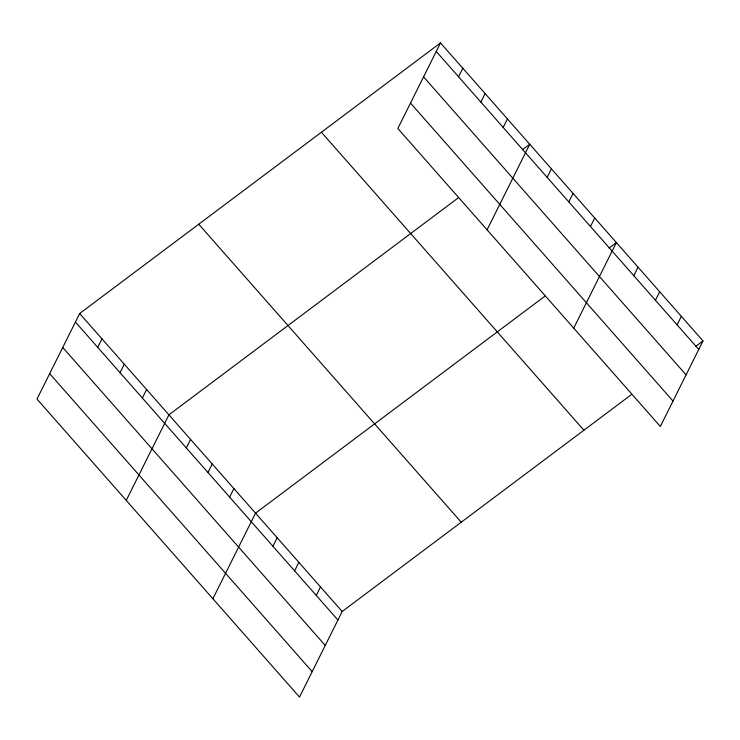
<?xml version="1.0" encoding="UTF-8"?>
<svg xmlns="http://www.w3.org/2000/svg" width="740" height="740" viewBox="0 0 740 740"><rect width="100%" height="100%" fill="white"/><g stroke="black" fill="none" stroke-linecap="round" stroke-linejoin="round"><path stroke-width="1.11" d="M440.494 42.929L397.833 128.492L660.339 426.481L703 340.918L440.494 42.929L79.661 313.519L37 399.082L299.506 697.071L342.167 611.508L631.553 394.494M97.726 347.365L101.972 338.846M120.037 372.692L124.283 364.173M142.348 398.018L146.603 389.508M126.253 500.397L168.914 414.835L458.3 197.821M186.323 447.931L190.569 439.421M207.977 472.518L212.223 463.999M229.641 497.104L233.886 488.585M458.56 76.775L462.805 68.265M212.88 598.734L255.541 513.172L544.927 296.157M480.871 102.111L485.116 93.592M272.949 546.268L277.195 537.758M503.182 127.437L507.427 118.918M294.603 570.855L298.849 562.335M487.087 229.807L529.748 144.245L522.422 149.748M316.267 595.441L320.512 586.922M547.156 177.35L551.402 168.831M568.81 201.937L573.056 193.418M590.465 226.514L594.72 218.004M573.713 328.144L616.374 242.581L609.048 248.085M633.782 275.687L638.028 267.168M655.437 300.274L659.682 291.754M677.1 324.851L681.346 316.341M695.674 346.413L703 340.918M436.249 51.449L698.754 349.437M423.567 76.877L686.082 374.865M410.506 103.073L673.021 401.062M321.419 132.229L583.925 430.218M198.736 224.22L461.242 522.218M79.661 313.519L342.167 611.508M75.415 322.029L337.921 620.028M62.733 347.458L325.249 645.447M49.673 373.654L312.188 671.643"/></g></svg>
